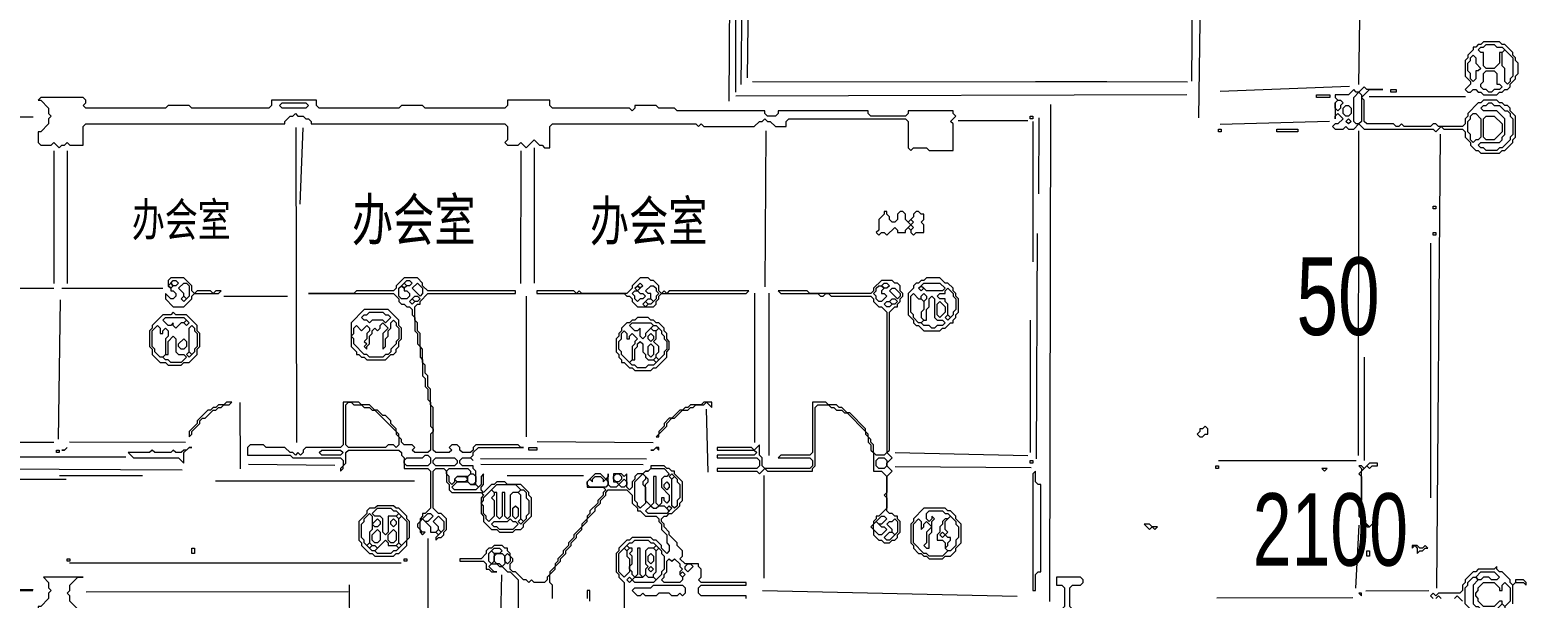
# Model space of a CAD drawing. Extents: x 10 to 1971, y 10 to 1392.
# Drawn here: x 1107 to 1671, y 840 to 1054 of the extents above; entities that cross this region are included whole.
import ezdxf

# ---------------------------------------------------------------- set-up
doc = ezdxf.new("R2010")
doc.units = 0
for name, color, linetype, lineweight in [('OCR_TEXT', 6, 'Continuous', 0), ('TRACE_CURVE', 6, 'Continuous', 0), ('TRACE_STRAIGHT', 5, 'Continuous', 0), ('TRACE_TEXT_SYMBOL', 6, 'Continuous', 0)]:
    doc.layers.add(name, color=color, linetype=linetype, lineweight=lineweight)
doc.styles.add('wqy-unicode', font='wqy-unicode.lff')

msp = doc.modelspace()

# ---------------------------------------------------------------- linework, layer by layer
at = {"layer": 'TRACE_CURVE', "color": 6}
for points in [[(1248, 961), (1245, 958), (1245, 957), (1244, 956), (1230, 956), (1229, 955), (1212, 955), (1244, 955), (1246, 953), (1246, 952), (1247, 951), (1248, 951), (1249, 950), (1250, 950), (1251, 949), (1251, 947), (1252, 946), (1252, 941), (1253, 940), (1253, 936), (1254, 935), (1254, 931), (1255, 930), (1255, 924), (1256, 923), (1256, 920), (1257, 919), (1257, 915), (1258, 914), (1258, 905), (1259, 904), (1259, 903), (1258, 902), (1258, 896), (1257, 895), (1252, 895), (1251, 896), (1252, 897), (1251, 898), (1248, 898), (1247, 899), (1247, 900), (1246, 901), (1246, 902), (1245, 903), (1245, 904), (1243, 906), (1243, 907), (1241, 909), (1240, 909), (1238, 911), (1237, 911), (1235, 913), (1232, 913), (1231, 914), (1225, 914), (1225, 898), (1224, 897), (1211, 897), (1210, 896), (1210, 895), (1209, 894), (1208, 895), (1207, 894)], [(1266, 896), (1265, 895), (1260, 895), (1259, 896), (1259, 912), (1258, 913), (1258, 919), (1257, 920), (1257, 924), (1256, 925), (1256, 928), (1255, 929), (1255, 934), (1254, 935), (1254, 940), (1253, 941), (1253, 944), (1252, 945), (1252, 950), (1253, 951), (1254, 951), (1254, 952), (1257, 955), (1290, 955), (1290, 956), (1257, 956), (1255, 958), (1255, 959), (1253, 961), (1248, 961)], [(1428, 960), (1425, 957), (1425, 956), (1424, 955), (1401, 955), (1400, 956), (1389, 956), (1390, 955), (1404, 955), (1405, 954), (1406, 954), (1407, 955), (1408, 955), (1409, 954), (1424, 954), (1425, 953), (1425, 952), (1427, 950), (1428, 950), (1430, 948), (1430, 895), (1429, 894), (1426, 894), (1425, 895), (1425, 898), (1424, 899), (1424, 900), (1423, 901), (1423, 902), (1422, 903), (1422, 904), (1416, 910), (1415, 910), (1413, 912), (1412, 912), (1411, 913), (1408, 913), (1407, 914), (1402, 914), (1402, 895), (1401, 894), (1390, 894), (1389, 893), (1401, 893), (1402, 892), (1402, 890), (1401, 889), (1384, 889), (1383, 890), (1383, 893), (1382, 894), (1382, 898), (1380, 896), (1379, 897), (1366, 897), (1366, 896), (1380, 896), (1381, 895), (1380, 894), (1366, 894), (1366, 893), (1381, 893), (1382, 892), (1382, 890)], [(1430, 895), (1431, 896), (1431, 948), (1433, 950), (1434, 950), (1434, 951), (1435, 952), (1435, 953), (1436, 954), (1436, 955), (1435, 956), (1435, 958), (1434, 959), (1433, 959), (1432, 960), (1428, 960)], [(1382, 890), (1381, 889), (1366, 889), (1366, 888), (1381, 888), (1382, 887), (1384, 889), (1385, 888), (1402, 888), (1402, 889), (1403, 890), (1403, 912), (1404, 913), (1408, 913), (1409, 912), (1410, 912), (1411, 911), (1413, 911), (1414, 910), (1415, 910), (1422, 903), (1422, 902), (1423, 901), (1423, 899), (1424, 898), (1424, 896), (1425, 895), (1425, 888), (1428, 888), (1430, 886), (1430, 880), (1429, 879), (1430, 878), (1430, 874), (1427, 871), (1426, 871), (1426, 870), (1425, 869), (1425, 868), (1424, 867), (1425, 866), (1425, 864), (1427, 862), (1428, 862), (1429, 861), (1431, 861), (1432, 862), (1433, 862), (1434, 863), (1434, 864), (1435, 865), (1435, 869), (1434, 870), (1434, 871), (1433, 871), (1432, 872), (1431, 872), (1430, 873), (1430, 886), (1432, 888), (1430, 890), (1430, 891), (1432, 893), (1430, 895)], [(1207, 894), (1206, 895), (1205, 895), (1203, 897), (1196, 897), (1195, 898), (1190, 898), (1189, 897), (1189, 894), (1205, 894), (1206, 893), (1224, 893), (1225, 892), (1225, 890), (1224, 889), (1224, 888), (1225, 889), (1225, 890), (1226, 891), (1226, 895), (1227, 896), (1246, 896), (1247, 895), (1247, 894), (1248, 893), (1248, 889), (1257, 889), (1258, 888), (1258, 874), (1256, 872), (1255, 872), (1255, 871), (1254, 870), (1254, 869), (1253, 868), (1253, 867), (1254, 866), (1254, 865), (1255, 864), (1256, 865), (1255, 865), (1254, 866), (1254, 869), (1255, 870), (1258, 867), (1258, 865), (1260, 865), (1261, 864), (1260, 863), (1260, 862), (1261, 863), (1262, 863), (1263, 864), (1263, 865), (1264, 866), (1264, 870), (1262, 872), (1261, 872), (1259, 874), (1259, 888), (1260, 889), (1263, 889), (1264, 888), (1264, 884)], [(1264, 884), (1265, 883), (1265, 881), (1266, 880), (1277, 880), (1278, 879), (1277, 878), (1277, 872), (1278, 871), (1278, 869), (1281, 866), (1283, 866), (1284, 865), (1289, 865), (1290, 866), (1292, 866), (1293, 867), (1293, 868), (1296, 871), (1296, 878), (1295, 879), (1295, 880), (1292, 883), (1287, 883), (1286, 884), (1283, 884), (1282, 883), (1281, 883), (1278, 880), (1277, 881), (1277, 882), (1278, 883), (1278, 887), (1277, 886), (1277, 883), (1276, 882), (1275, 883), (1275, 888), (1274, 889), (1274, 890), (1270, 890), (1269, 891), (1269, 892), (1270, 893), (1273, 893), (1274, 892), (1273, 893), (1274, 894), (1274, 895), (1276, 897), (1293, 897), (1292, 897), (1291, 898), (1275, 898), (1274, 897), (1274, 896), (1273, 895), (1270, 895), (1269, 896), (1269, 897), (1268, 898), (1266, 898), (1265, 897), (1266, 896)], [(1341, 890), (1341, 889), (1340, 888), (1339, 888), (1338, 887), (1336, 887), (1335, 886), (1335, 885), (1334, 884), (1334, 882), (1333, 881), (1332, 882), (1332, 887), (1331, 886), (1330, 887), (1327, 887), (1327, 884), (1328, 884), (1329, 883), (1328, 882), (1326, 882), (1325, 883), (1325, 887), (1325, 886), (1324, 885), (1322, 887), (1320, 887), (1317, 884), (1317, 882), (1323, 882), (1324, 881), (1323, 880), (1323, 879), (1321, 877), (1321, 876), (1318, 873), (1318, 872), (1317, 871), (1317, 870), (1315, 868), (1315, 867), (1312, 864), (1312, 863), (1310, 861), (1310, 860), (1308, 858), (1308, 857), (1306, 855), (1306, 854), (1305, 853), (1305, 852), (1303, 850), (1303, 849), (1302, 848), (1302, 847), (1301, 846), (1297, 846), (1296, 847), (1295, 846), (1294, 847), (1293, 847), (1290, 850), (1289, 850), (1288, 851)], [(1377, 840), (1377, 841), (1360, 841), (1359, 842), (1359, 844), (1360, 845), (1377, 845), (1377, 846), (1360, 846), (1359, 847), (1360, 848), (1360, 851), (1359, 852), (1359, 853), (1354, 853), (1352, 855), (1353, 856), (1353, 858), (1351, 860), (1351, 861), (1348, 864), (1348, 865), (1346, 867), (1346, 868), (1345, 869), (1345, 870), (1346, 871), (1347, 871), (1348, 872), (1349, 872), (1352, 875), (1352, 876), (1353, 877), (1353, 884), (1350, 887), (1350, 888), (1349, 888), (1348, 889), (1347, 889), (1346, 890), (1341, 890)], [(1305, 852), (1307, 854), (1307, 855), (1309, 857), (1309, 858), (1311, 860), (1311, 861), (1313, 863), (1313, 864), (1315, 866), (1315, 867), (1317, 869), (1317, 870), (1320, 873), (1320, 874), (1322, 876), (1322, 877), (1324, 879), (1324, 880)], [(1324, 880), (1325, 881), (1332, 881), (1334, 879), (1334, 876), (1336, 874), (1336, 873), (1337, 873), (1339, 871), (1343, 871), (1344, 870), (1344, 869), (1345, 868), (1345, 866), (1347, 864), (1347, 861), (1348, 860), (1348, 858), (1347, 857), (1345, 859), (1345, 860), (1343, 862), (1342, 862), (1341, 863), (1334, 863), (1333, 862), (1332, 862), (1329, 859), (1329, 858), (1328, 857), (1328, 850), (1329, 849), (1329, 848), (1331, 846), (1331, 836)], [(1288, 851), (1288, 853), (1289, 854), (1289, 855), (1288, 856), (1288, 857), (1287, 858), (1287, 859), (1286, 859), (1285, 860), (1282, 860), (1281, 859), (1280, 859), (1279, 858), (1279, 857), (1277, 855), (1269, 855), (1269, 854), (1278, 854), (1279, 853), (1279, 851), (1280, 851), (1281, 850), (1283, 850), (1282, 850), (1280, 852), (1281, 853), (1283, 853), (1284, 852), (1285, 852), (1287, 850), (1288, 850), (1291, 847), (1291, 808)], [(1304, 840), (1304, 845), (1303, 846), (1303, 849), (1305, 851), (1305, 852)], [(1318, 839), (1318, 843), (1317, 843), (1317, 840)]]:
    msp.add_lwpolyline(points, dxfattribs=at)
for points in [[(1247, 958), (1248, 959), (1249, 958), (1248, 957)], [(1248, 959), (1249, 960), (1250, 960), (1251, 959), (1250, 958), (1249, 958)], [(1253, 959), (1255, 957), (1255, 955), (1254, 954), (1251, 957)], [(1428, 958), (1429, 959), (1430, 959), (1431, 958), (1430, 957), (1429, 957)], [(1246, 957), (1247, 958), (1248, 957), (1248, 956), (1249, 956), (1250, 955), (1250, 954), (1249, 953), (1247, 953), (1246, 954)], [(1251, 953), (1252, 954), (1253, 954), (1254, 953), (1253, 952), (1252, 952)], [(1426, 957), (1427, 958), (1428, 958), (1429, 957), (1428, 956), (1428, 955), (1429, 955), (1430, 954), (1428, 952), (1427, 952), (1426, 953), (1426, 954), (1425, 955), (1426, 956)], [(1431, 956), (1432, 957), (1433, 957), (1435, 955), (1435, 954), (1434, 953)], [(1250, 952), (1251, 953), (1252, 952), (1251, 951)], [(1429, 951), (1430, 952), (1431, 952), (1432, 951), (1431, 950), (1430, 950)], [(1431, 952), (1432, 953), (1433, 953), (1434, 952), (1433, 951), (1432, 951)], [(1226, 913), (1227, 914), (1228, 914), (1229, 913), (1232, 913), (1233, 912), (1235, 912), (1236, 911), (1237, 911), (1245, 903), (1245, 902), (1246, 901), (1246, 898), (1245, 897), (1244, 898), (1242, 898), (1241, 897), (1227, 897), (1226, 898)], [(1216, 895), (1217, 896), (1224, 896), (1225, 895), (1224, 894), (1217, 894)], [(1255, 893), (1256, 894), (1257, 894), (1258, 893), (1258, 891), (1257, 890), (1249, 890), (1248, 891), (1248, 892), (1249, 893)], [(1259, 892), (1260, 893), (1267, 893), (1268, 892), (1268, 891), (1267, 890), (1260, 890), (1259, 891)], [(1426, 892), (1427, 893), (1429, 893), (1430, 892), (1430, 890), (1429, 889), (1427, 889), (1426, 890)], [(1264, 888), (1265, 889), (1272, 889), (1273, 888), (1273, 887), (1272, 886), (1268, 886), (1267, 885), (1267, 884), (1266, 883), (1265, 884), (1265, 886), (1264, 887)], [(1267, 885), (1268, 886), (1271, 886), (1272, 885), (1271, 884), (1268, 884)], [(1272, 886), (1273, 887), (1274, 887), (1275, 886), (1275, 884), (1274, 883), (1273, 883), (1272, 884)], [(1319, 885), (1320, 886), (1322, 886), (1323, 885), (1323, 884), (1324, 885), (1325, 884), (1325, 883), (1324, 882), (1318, 882), (1317, 883), (1317, 884), (1318, 885), (1319, 884)], [(1327, 886), (1328, 887), (1329, 887), (1330, 886), (1330, 885), (1329, 884), (1328, 884), (1327, 885)], [(1338, 887), (1339, 886), (1339, 885), (1338, 884), (1338, 883), (1339, 882), (1339, 876), (1337, 874), (1336, 875), (1336, 876), (1335, 877), (1335, 884)], [(1340, 888), (1341, 889), (1346, 889), (1348, 887), (1347, 886), (1346, 886), (1345, 885), (1345, 882), (1348, 879), (1348, 877), (1347, 876), (1346, 877), (1346, 878), (1345, 878), (1345, 876), (1344, 875), (1343, 876), (1343, 886), (1342, 886), (1342, 876), (1341, 875), (1339, 877), (1339, 883), (1340, 884), (1340, 885), (1338, 887), (1339, 888)], [(1348, 886), (1349, 887), (1350, 886), (1349, 885)], [(1349, 885), (1350, 886), (1351, 885), (1351, 884), (1352, 883), (1352, 878), (1351, 877), (1351, 875), (1350, 874), (1349, 875)], [(1268, 884), (1272, 884), (1273, 883), (1275, 883), (1276, 882), (1275, 881), (1267, 881), (1266, 882)], [(1281, 881), (1282, 880), (1282, 879), (1281, 878), (1282, 877), (1282, 871), (1280, 869), (1279, 870), (1279, 871), (1278, 872), (1278, 875), (1277, 876), (1278, 877), (1278, 878)], [(1283, 883), (1290, 883), (1292, 881), (1291, 880), (1289, 880), (1288, 879), (1288, 871), (1287, 870), (1286, 871), (1286, 880), (1285, 880), (1285, 871), (1284, 870), (1283, 871), (1283, 880), (1282, 880), (1281, 881)], [(1291, 880), (1292, 881), (1293, 881), (1294, 880), (1294, 878), (1295, 877), (1295, 872), (1294, 871), (1294, 870), (1293, 869), (1292, 870), (1292, 879)], [(1331, 885), (1332, 884), (1332, 883), (1331, 882), (1330, 882), (1329, 883)], [(1346, 883), (1347, 884), (1348, 883), (1348, 882), (1347, 881), (1346, 882)], [(1289, 874), (1290, 875), (1291, 874), (1291, 871), (1290, 870), (1289, 871)], [(1341, 875), (1342, 874), (1343, 874), (1344, 875), (1346, 875), (1348, 873), (1347, 872), (1340, 872), (1339, 873)], [(1347, 874), (1348, 875), (1349, 874), (1348, 873)], [(1257, 872), (1258, 872), (1259, 871), (1257, 869), (1256, 869), (1255, 870)], [(1261, 871), (1263, 869), (1263, 866), (1262, 865), (1261, 866), (1261, 867), (1259, 869)], [(1287, 869), (1288, 870), (1289, 869), (1290, 869), (1291, 868), (1289, 866), (1284, 866), (1283, 867), (1282, 867), (1281, 868), (1282, 869)], [(1291, 869), (1292, 870), (1293, 869), (1292, 868)], [(1425, 868), (1426, 869), (1428, 867), (1429, 867), (1430, 866), (1428, 864), (1427, 864), (1425, 866)], [(1428, 871), (1429, 871), (1430, 870), (1428, 868), (1427, 868), (1426, 869)], [(1432, 869), (1433, 870), (1434, 869), (1434, 865), (1433, 864), (1432, 865), (1432, 866), (1430, 868), (1431, 869)], [(1260, 865), (1261, 866), (1262, 865), (1261, 864)], [(1431, 865), (1432, 865), (1433, 864), (1431, 862), (1430, 862), (1429, 863)], [(1280, 857), (1281, 858), (1282, 857), (1282, 854), (1281, 853), (1280, 854)], [(1281, 858), (1282, 859), (1284, 859), (1285, 858), (1284, 857), (1282, 857)], [(1331, 859), (1332, 858), (1332, 856), (1333, 855), (1333, 850), (1331, 848), (1329, 850), (1329, 857)], [(1331, 859), (1332, 860), (1333, 859), (1332, 858)], [(1334, 861), (1335, 862), (1340, 862), (1341, 861), (1342, 861), (1343, 860), (1342, 859), (1340, 859), (1339, 858), (1339, 853), (1340, 852), (1339, 851), (1339, 849), (1338, 848), (1337, 849), (1337, 859), (1336, 859), (1336, 849), (1335, 848), (1334, 849), (1334, 850), (1333, 851), (1333, 852), (1334, 853), (1334, 856), (1333, 857), (1334, 858), (1334, 859), (1333, 859), (1332, 860), (1333, 861)], [(1342, 859), (1343, 860), (1344, 859), (1343, 858)], [(1343, 858), (1344, 859), (1345, 858), (1345, 857), (1346, 856), (1346, 851), (1345, 850), (1345, 849), (1343, 847), (1342, 848), (1342, 849), (1343, 850)], [(1282, 856), (1283, 857), (1285, 857), (1286, 856), (1286, 853), (1285, 852), (1284, 853), (1283, 853), (1282, 854)], [(1286, 856), (1287, 857), (1288, 856), (1288, 854), (1287, 853), (1286, 854)], [(1340, 856), (1341, 857), (1342, 856), (1342, 854), (1341, 853), (1340, 854)], [(1340, 851), (1341, 852), (1342, 851), (1341, 850)], [(1347, 854), (1348, 855), (1349, 854), (1350, 855), (1352, 853), (1352, 852), (1353, 851), (1352, 850), (1352, 849), (1353, 848), (1353, 847), (1352, 846), (1346, 846), (1345, 847), (1346, 848), (1346, 849), (1347, 850)], [(1354, 852), (1355, 853), (1356, 853), (1357, 852), (1355, 850), (1354, 851)], [(1332, 847), (1333, 848), (1334, 847), (1333, 846)], [(1338, 848), (1339, 849), (1340, 848), (1342, 848), (1343, 847), (1342, 846), (1335, 846), (1334, 847), (1335, 848)], [(1352, 849), (1353, 850), (1354, 849), (1353, 848)], [(1341, 844), (1342, 845), (1353, 845), (1354, 844), (1354, 842), (1353, 841), (1352, 842), (1351, 841), (1349, 841), (1348, 842), (1344, 842), (1343, 841), (1339, 841), (1338, 842), (1337, 841), (1336, 841), (1334, 843), (1335, 844)]]:
    msp.add_lwpolyline(points, close=True, dxfattribs=at)
at = {"layer": 'TRACE_STRAIGHT', "color": 5}
for p, q in [((1608, 1033.88), (1609.43, 1152.88)), ((1370.57, 1027.62), (1371.27, 1118.88)), ((1377.5, 1036.37), (1378.41, 1117.62)), ((1545.05, 1035.13), (1545.54, 1102.63)), ((1547.66, 1021.38), (1548.85, 1105.13)), ((1375.07, 1033.87), (1375.56, 1073.88)), ((1373, 1061), (1373, 1031)), ((1379.37, 1034.99), (1543.38, 1034.9)), ((1486, 1035), (1513, 1035)), ((1555.63, 1031.34), (1604.45, 1033.32)), ((1373.13, 1029.57), (1543.12, 1030.17)), ((1611.87, 1029.43), (1648.13, 1029.33)), ((1029.38, 1021.74), (1108.13, 1021.7)), ((1487.32, 992.62), (1487.42, 1021.38)), ((1491.43, 838.88), (1491.86, 1026.38)), ((1207.25, 1017.63), (1207.44, 898.88)), ((1208.84, 988.8), (1209.89, 1017.61)), ((1384.13, 957.6), (1384.5, 1016.37)), ((1456.87, 1020.32), (1483.13, 1020.27)), ((1485, 1020), (1485, 967)), ((1555.62, 1018.91), (1596.88, 1020.05)), ((1607.8, 893.87), (1607.95, 1016.38)), ((1297, 1010), (1297, 959)), ((1637.38, 843.87), (1638.79, 1015.12)), ((1116.11, 958.88), (1116.11, 1008.88)), ((1120.95, 1008.88), (1120.98, 958.87)), ((1292.06, 958.87), (1292.08, 1008.88)), ((1486.39, 892.63), (1486.85, 977.63)), ((1635, 974), (1635, 878)), ((1081, 957), (1116, 957)), ((1119, 957), (1157, 957)), ((1180, 954), (1204, 954)), ((1294, 954), (1294, 901)), ((1380.2, 898.88), (1380.28, 955.13)), ((1385.6, 893.88), (1385.62, 955.12)), ((1117.77, 900.15), (1118.5, 952.67)), ((1484, 945), (1484, 895)), ((1610, 931), (1610, 892)), ((1186.1, 913.88), (1186.19, 888.88)), ((1361.88, 911.38), (1362.54, 887.64)), ((1072, 899), (1116, 899)), ((1121.88, 899.06), (1165.63, 899)), ((1298.13, 899.16), (1341.88, 898.81)), ((1074.37, 893.46), (1143.13, 893.43)), ((1276.87, 892.81), (1339.38, 892.68)), ((1433.12, 895.11), (1483.13, 893.91)), ((1555, 892), (1607, 892)), ((1073.13, 888.98), (1164.38, 888.55)), ((1118.12, 886.38), (1149.38, 886.38)), ((1189.38, 890.71), (1221.88, 890.26)), ((1276.88, 890.6), (1338.13, 890.52)), ((1286.88, 886.32), (1315.62, 886.4)), ((1383.59, 886.38), (1383.59, 847.62)), ((1433.12, 889.82), (1484.38, 889.4)), ((1040.62, 885.04), (1120.62, 885.06)), ((1176.88, 884.34), (1251.88, 884.33)), ((1606.8, 843.88), (1608.06, 867.69)), ((1256.99, 812.62), (1257.1, 862.63)), ((1121.87, 853.37), (1246.88, 853.45)), ((1284.08, 812.63), (1284.82, 848.87)), ((873.13, 844.39), (1108.14, 843.42)), ((940, 843), (1108, 843)), ((1128.13, 842.49), (1226.88, 842.66)), ((1227.33, 845.13), (1227.76, 652.62)), ((1383.08, 843.03), (1479.1, 840.89)), ((1610.62, 842.93), (1634.38, 842.94)), ((1554.37, 840.25), (1605.63, 840.32))]:
    msp.add_line(p, q, dxfattribs=at)
at = {"layer": 'TRACE_TEXT_SYMBOL', "color": 6}
for points in [[(1655, 1050), (1654, 1049), (1653, 1049), (1652, 1048), (1651, 1048), (1651, 1047), (1649, 1045), (1649, 1044), (1648, 1043), (1648, 1037), (1650, 1035), (1650, 1034), (1648, 1032), (1649, 1031), (1650, 1031), (1651, 1032), (1652, 1032), (1653, 1031), (1654, 1031), (1655, 1030), (1660, 1030), (1661, 1031), (1662, 1031), (1663, 1032), (1664, 1032), (1665, 1033), (1665, 1034), (1667, 1036), (1667, 1037), (1668, 1038), (1668, 1042), (1667, 1043), (1667, 1044), (1666, 1045), (1666, 1046), (1663, 1049), (1662, 1049), (1661, 1050)], [(1650, 1044), (1651, 1045), (1652, 1044), (1652, 1042), (1654, 1040), (1653, 1039), (1652, 1039), (1652, 1036), (1651, 1035), (1650, 1036), (1650, 1038), (1649, 1039), (1649, 1042), (1650, 1043)], [(1655, 1048), (1656, 1049), (1659, 1049), (1660, 1048), (1662, 1048), (1663, 1047), (1662, 1046), (1661, 1046), (1661, 1042), (1659, 1040), (1656, 1040), (1655, 1041), (1655, 1046), (1654, 1046), (1653, 1047), (1654, 1048)], [(1662, 1046), (1663, 1047), (1666, 1044), (1666, 1037), (1665, 1036), (1665, 1035), (1664, 1034), (1663, 1035), (1663, 1040), (1662, 1041)], [(1655, 1038), (1656, 1039), (1659, 1039), (1660, 1038), (1660, 1034), (1661, 1034), (1662, 1033), (1661, 1032), (1659, 1032), (1658, 1031), (1657, 1031), (1656, 1032), (1655, 1032), (1654, 1033), (1654, 1034), (1655, 1035)], [(1201, 1026), (1202, 1027), (1211, 1027), (1212, 1026), (1211, 1025), (1202, 1025)], [(1592, 1030), (1597, 1030), (1597, 1029), (1592, 1029)], [(1599, 1027), (1600, 1028), (1601, 1028), (1602, 1027), (1601, 1026), (1601, 1025), (1600, 1024), (1599, 1025)], [(1608, 1031), (1609, 1030), (1609, 1020), (1608, 1019), (1607, 1019), (1606, 1020), (1606, 1029)], [(1620, 1032), (1622, 1032), (1622, 1031), (1620, 1031)], [(1656, 1026), (1657, 1027), (1658, 1027), (1659, 1026), (1661, 1026), (1663, 1024), (1664, 1024), (1665, 1023), (1665, 1022), (1666, 1021), (1666, 1015), (1665, 1014), (1665, 1013), (1662, 1010), (1661, 1010), (1660, 1009), (1656, 1009), (1655, 1010), (1654, 1010), (1653, 1011), (1654, 1012), (1661, 1012), (1662, 1013), (1662, 1014), (1663, 1015), (1663, 1021), (1660, 1024), (1655, 1024), (1654, 1025), (1655, 1026)], [(1484, 1022), (1485, 1022), (1485, 1021), (1484, 1021)], [(1602, 1025), (1603, 1026), (1604, 1026), (1605, 1025), (1605, 1023), (1604, 1022), (1603, 1022), (1602, 1023)], [(1603, 1020), (1604, 1021), (1605, 1020), (1604, 1019)], [(1650, 1022), (1651, 1023), (1652, 1023), (1654, 1021), (1654, 1014), (1653, 1013), (1652, 1013), (1651, 1012), (1650, 1013), (1650, 1015), (1649, 1016), (1649, 1020), (1650, 1021)], [(1655, 1021), (1656, 1022), (1659, 1022), (1662, 1019), (1662, 1016), (1659, 1013), (1656, 1013), (1655, 1014)], [(1555, 1017), (1556, 1017), (1556, 1016), (1555, 1016)], [(1577, 1017), (1585, 1017), (1585, 1016), (1577, 1016)], [(1636, 988), (1637, 988), (1637, 987), (1636, 987)], [(1429, 986), (1429, 985), (1427, 983), (1427, 979), (1426, 978), (1427, 977), (1428, 978), (1429, 978), (1430, 977), (1433, 980), (1434, 979), (1434, 978), (1437, 978), (1437, 979), (1438, 980), (1439, 979), (1439, 978), (1440, 977), (1441, 978), (1444, 978), (1444, 981), (1443, 982), (1444, 983), (1444, 985), (1443, 985), (1442, 986), (1441, 986), (1440, 985), (1440, 984), (1438, 982), (1437, 983), (1437, 985), (1436, 986), (1435, 986), (1434, 985), (1434, 983), (1433, 982), (1432, 982), (1431, 983), (1431, 984), (1430, 985), (1430, 986)], [(1438, 982), (1439, 983), (1440, 982), (1439, 981)], [(1438, 980), (1439, 981), (1440, 980), (1439, 979)], [(1636, 978), (1637, 978), (1637, 977), (1636, 977)], [(1160, 961), (1159, 960), (1159, 958), (1160, 957), (1160, 956), (1161, 956), (1162, 955), (1162, 954), (1161, 953), (1160, 953), (1158, 955), (1158, 953), (1161, 950), (1165, 950), (1168, 953), (1168, 954), (1169, 955), (1178, 955), (1179, 956), (1177, 956), (1176, 955), (1175, 956), (1170, 956), (1169, 955), (1168, 956), (1168, 958), (1165, 961)], [(1159, 958), (1160, 959), (1161, 958), (1160, 957)], [(1160, 959), (1161, 960), (1162, 960), (1163, 959), (1162, 958), (1161, 958)], [(1165, 959), (1166, 959), (1167, 958), (1167, 954), (1166, 953), (1165, 954), (1165, 955), (1163, 957)], [(1337, 961), (1334, 958), (1334, 957), (1332, 955), (1315, 955), (1314, 956), (1313, 955), (1312, 956), (1298, 956), (1298, 955), (1331, 955), (1332, 954), (1333, 954), (1334, 953), (1334, 952), (1336, 950), (1342, 950), (1343, 951), (1343, 952), (1344, 953), (1344, 954), (1345, 955), (1377, 955), (1378, 956), (1348, 956), (1347, 955), (1346, 956), (1345, 955), (1344, 956), (1344, 958), (1342, 960), (1341, 960), (1340, 961)], [(1336, 958), (1337, 959), (1338, 958), (1337, 957)], [(1445, 961), (1444, 960), (1443, 960), (1442, 959), (1441, 959), (1440, 958), (1440, 957), (1438, 955), (1438, 947), (1440, 945), (1440, 944), (1441, 943), (1442, 943), (1444, 941), (1450, 941), (1451, 942), (1452, 942), (1454, 944), (1455, 944), (1455, 945), (1456, 946), (1456, 947), (1457, 948), (1457, 953), (1456, 954), (1456, 955), (1455, 956), (1455, 957), (1453, 959), (1452, 959), (1450, 961)], [(1443, 958), (1444, 959), (1450, 959), (1452, 957), (1451, 956), (1445, 956)], [(1164, 953), (1165, 954), (1166, 953), (1165, 952)], [(1334, 955), (1335, 956), (1336, 956), (1337, 955), (1338, 955), (1339, 954), (1338, 953), (1337, 953), (1336, 952), (1335, 953), (1335, 954)], [(1335, 957), (1336, 958), (1337, 957), (1336, 956)], [(1341, 958), (1342, 958), (1343, 957), (1343, 956), (1344, 955), (1343, 954), (1343, 953), (1342, 952), (1341, 953), (1341, 955), (1340, 955), (1339, 956)], [(1439, 954), (1440, 955), (1442, 953), (1443, 953), (1444, 952), (1444, 949), (1443, 948), (1443, 946), (1444, 945), (1443, 944), (1442, 944), (1440, 946), (1440, 947), (1439, 948)], [(1442, 957), (1443, 958), (1444, 957), (1443, 956)], [(1443, 954), (1444, 955), (1445, 954), (1445, 953), (1444, 952), (1443, 953)], [(1446, 953), (1447, 954), (1448, 953), (1448, 946), (1449, 945), (1451, 945), (1452, 944), (1451, 943), (1449, 943), (1448, 942), (1447, 942), (1446, 943), (1444, 943), (1443, 944), (1444, 945), (1445, 945), (1445, 949), (1446, 950)], [(1452, 956), (1453, 957), (1455, 955), (1455, 954), (1456, 953), (1456, 949), (1455, 948), (1455, 947), (1454, 946), (1453, 947), (1453, 951), (1452, 952), (1452, 953), (1450, 953), (1449, 954), (1450, 955), (1452, 955)], [(1161, 948), (1160, 947), (1157, 947), (1153, 943), (1153, 942), (1152, 941), (1152, 935), (1153, 934), (1153, 932), (1156, 929), (1158, 929), (1159, 928), (1164, 928), (1165, 929), (1167, 929), (1170, 932), (1170, 934), (1171, 935), (1171, 940), (1170, 941), (1170, 943), (1166, 947), (1162, 947)], [(1233, 949), (1228, 944), (1228, 935), (1230, 933), (1230, 932), (1231, 932), (1232, 931), (1233, 931), (1234, 930), (1241, 930), (1243, 932), (1244, 932), (1245, 933), (1245, 934), (1246, 935), (1246, 937), (1247, 938), (1247, 942), (1246, 943), (1246, 945), (1242, 949)], [(1234, 947), (1235, 948), (1240, 948), (1241, 947), (1242, 947), (1243, 946), (1241, 944), (1240, 945), (1236, 945), (1235, 944), (1234, 945), (1233, 945), (1232, 946), (1233, 947)], [(1338, 951), (1339, 952), (1340, 951), (1339, 950)], [(1339, 952), (1340, 953), (1341, 953), (1342, 952), (1341, 951), (1340, 951)], [(1449, 951), (1450, 952), (1452, 950), (1452, 948), (1450, 946), (1449, 947)], [(1155, 943), (1156, 942), (1156, 940), (1157, 940), (1157, 941), (1158, 942), (1159, 941), (1159, 939), (1158, 938), (1158, 932), (1157, 931), (1156, 931), (1154, 933), (1154, 934), (1153, 935), (1153, 941)], [(1157, 945), (1158, 946), (1165, 946), (1166, 945), (1165, 944), (1164, 944), (1162, 942), (1161, 943), (1161, 944), (1160, 943), (1159, 943)], [(1165, 944), (1166, 945), (1167, 944), (1166, 943)], [(1167, 942), (1168, 943), (1169, 942), (1169, 941), (1170, 940), (1170, 935), (1169, 934), (1169, 933), (1168, 932), (1167, 933)], [(1243, 944), (1244, 945), (1245, 944), (1245, 943), (1246, 942), (1246, 938), (1245, 937), (1245, 936), (1243, 934), (1243, 933), (1242, 932), (1241, 932), (1240, 931), (1235, 931), (1234, 932), (1233, 932), (1229, 936), (1229, 938), (1228, 939), (1229, 940), (1229, 942), (1230, 943), (1232, 941), (1234, 943), (1235, 942), (1235, 941), (1234, 940), (1234, 938), (1233, 937), (1234, 936), (1233, 935), (1234, 934), (1234, 935), (1235, 936), (1235, 939), (1236, 940), (1236, 941), (1237, 942), (1238, 941), (1239, 942), (1239, 943), (1240, 944), (1242, 942), (1240, 940), (1240, 934), (1241, 935), (1241, 938), (1242, 939), (1242, 941), (1243, 942)], [(1336, 946), (1335, 945), (1334, 945), (1333, 944), (1332, 944), (1330, 942), (1330, 941), (1329, 940), (1329, 939), (1328, 938), (1328, 933), (1329, 932), (1329, 931), (1330, 930), (1330, 929), (1331, 929), (1333, 927), (1334, 927), (1335, 926), (1341, 926), (1342, 927), (1343, 927), (1347, 931), (1347, 933), (1348, 934), (1348, 937), (1347, 938), (1347, 940), (1346, 941), (1346, 942), (1344, 944), (1343, 944), (1342, 945), (1341, 945), (1340, 946)], [(1333, 943), (1334, 944), (1341, 944), (1342, 943), (1339, 940), (1339, 939), (1338, 938), (1337, 939), (1337, 942), (1336, 941), (1335, 941)], [(1341, 942), (1342, 943), (1343, 943), (1344, 942), (1343, 941), (1342, 941)], [(1343, 941), (1344, 942), (1345, 941), (1345, 940), (1346, 939), (1346, 938), (1347, 937), (1347, 934), (1346, 933), (1346, 932), (1344, 930), (1343, 931), (1343, 932), (1344, 933), (1344, 935), (1342, 937), (1343, 938)], [(1452, 946), (1453, 947), (1454, 946), (1453, 945)], [(1161, 939), (1162, 938), (1162, 933), (1163, 932), (1165, 932), (1166, 931), (1164, 929), (1160, 929), (1159, 930), (1158, 930), (1157, 931), (1158, 932), (1159, 932), (1159, 937)], [(1165, 938), (1166, 937), (1166, 935), (1165, 934), (1164, 934), (1163, 935), (1163, 936)], [(1330, 940), (1331, 941), (1332, 940), (1332, 938), (1333, 938), (1333, 939), (1334, 940), (1336, 938), (1335, 937), (1335, 936), (1334, 935), (1334, 930), (1333, 929), (1330, 932), (1330, 933), (1329, 934), (1329, 937), (1330, 938)], [(1336, 936), (1337, 937), (1338, 936), (1338, 933), (1339, 932), (1339, 931), (1340, 930), (1342, 930), (1343, 929), (1342, 928), (1340, 928), (1339, 927), (1336, 927), (1335, 928), (1334, 928), (1333, 929), (1334, 930), (1335, 930), (1335, 934), (1336, 935)], [(1340, 939), (1341, 940), (1342, 939), (1342, 938), (1341, 937), (1340, 938)], [(1166, 932), (1167, 933), (1168, 932), (1167, 931)], [(1340, 935), (1341, 936), (1342, 935), (1342, 932), (1341, 931), (1340, 932)], [(1342, 930), (1343, 931), (1344, 930), (1343, 929)], [(1181, 914), (1180, 913), (1178, 913), (1177, 912), (1176, 912), (1175, 911), (1174, 911), (1170, 907), (1170, 906), (1167, 903), (1167, 901), (1168, 902), (1168, 903), (1171, 906), (1171, 907), (1172, 908), (1173, 908), (1176, 911), (1177, 911), (1178, 912), (1179, 912), (1180, 913), (1182, 913), (1183, 914)], [(1361, 914), (1360, 913), (1356, 913), (1355, 912), (1354, 912), (1353, 911), (1352, 911), (1349, 908), (1348, 908), (1346, 906), (1346, 905), (1344, 903), (1344, 902), (1343, 901), (1344, 901), (1344, 902), (1347, 905), (1347, 906), (1349, 908), (1350, 908), (1353, 911), (1355, 911), (1356, 912), (1357, 912), (1358, 913), (1361, 913), (1362, 914), (1364, 912), (1364, 914)], [(1550, 905), (1549, 904), (1548, 904), (1548, 903), (1547, 902), (1548, 901), (1549, 901), (1550, 902), (1551, 902), (1551, 904)], [(1121, 897), (1120, 896), (1119, 896), (1120, 896)], [(1167, 897), (1166, 896), (1165, 896), (1164, 895), (1162, 895), (1161, 896), (1160, 895), (1154, 895), (1153, 896), (1152, 895), (1144, 895), (1146, 893), (1163, 893), (1165, 891), (1165, 895), (1167, 897), (1168, 897)], [(1295, 897), (1298, 897), (1298, 896), (1295, 896)], [(1343, 897), (1342, 896), (1341, 896), (1342, 896), (1343, 897), (1344, 896), (1344, 897)], [(1117, 896), (1118, 896), (1118, 895), (1117, 895)], [(1484, 892), (1485, 892), (1485, 891), (1484, 891)], [(1486, 888), (1485, 887), (1485, 843), (1486, 843), (1486, 849), (1487, 850), (1488, 850), (1488, 883), (1487, 883), (1486, 884)], [(1554, 890), (1555, 890), (1555, 889), (1554, 889)], [(1594, 889), (1595, 888), (1596, 889)], [(1612, 891), (1610, 889), (1609, 890), (1608, 890), (1609, 889), (1609, 888), (1608, 887), (1609, 886), (1609, 877), (1608, 876), (1608, 871), (1611, 868), (1611, 867), (1612, 867), (1613, 868), (1612, 867), (1609, 870), (1609, 888), (1611, 890), (1612, 889), (1613, 890), (1615, 890), (1615, 891)], [(1238, 875), (1237, 874), (1235, 874), (1234, 873), (1234, 872), (1231, 869), (1231, 862), (1232, 861), (1232, 860), (1235, 857), (1236, 857), (1237, 856), (1244, 856), (1245, 857), (1246, 857), (1249, 860), (1249, 862), (1250, 863), (1250, 869), (1249, 870), (1249, 871), (1246, 874), (1245, 874), (1244, 875)], [(1235, 872), (1236, 871), (1236, 866), (1235, 865), (1235, 861), (1234, 860), (1233, 861), (1233, 862), (1232, 863), (1232, 868), (1233, 869), (1233, 870)], [(1238, 874), (1243, 874), (1244, 873), (1245, 873), (1246, 872), (1245, 871), (1242, 871), (1242, 865), (1241, 864), (1240, 865), (1240, 870), (1239, 871), (1237, 871), (1236, 872)], [(1238, 870), (1239, 869), (1239, 868), (1238, 867), (1237, 867), (1236, 868)], [(1243, 869), (1244, 870), (1245, 869), (1245, 868), (1244, 867), (1243, 868)], [(1245, 871), (1246, 872), (1247, 871), (1246, 870)], [(1246, 870), (1247, 871), (1249, 869), (1249, 862), (1247, 860), (1246, 861)], [(1444, 874), (1440, 870), (1440, 869), (1439, 868), (1439, 861), (1440, 860), (1440, 859), (1442, 857), (1443, 857), (1444, 856), (1445, 856), (1446, 855), (1451, 855), (1452, 856), (1454, 856), (1456, 858), (1456, 859), (1458, 861), (1458, 868), (1456, 870), (1456, 871), (1454, 873), (1453, 873), (1452, 874)], [(1445, 872), (1446, 873), (1451, 873), (1452, 872), (1453, 872), (1454, 871), (1453, 870), (1452, 870), (1451, 869), (1451, 868), (1450, 867), (1450, 865), (1449, 864), (1449, 862), (1451, 862), (1452, 861), (1452, 859), (1453, 858), (1451, 856), (1446, 856), (1445, 857), (1444, 857), (1440, 861), (1440, 868), (1442, 870), (1443, 869), (1443, 866), (1444, 867), (1444, 868), (1445, 869), (1447, 867), (1445, 865), (1445, 861), (1444, 860), (1445, 859), (1446, 859), (1446, 864), (1447, 865), (1447, 869), (1448, 870), (1447, 871), (1447, 870), (1446, 869), (1445, 870)], [(1454, 871), (1456, 869), (1456, 868), (1457, 867), (1457, 863), (1456, 862), (1456, 860), (1454, 858), (1453, 858), (1452, 859), (1453, 860), (1453, 861), (1454, 862), (1454, 863), (1453, 863), (1452, 864), (1453, 865), (1452, 866), (1452, 869)], [(1238, 866), (1239, 865), (1239, 862), (1238, 861), (1237, 861), (1236, 862), (1236, 864)], [(1244, 866), (1245, 865), (1245, 862), (1244, 861), (1243, 861), (1242, 862), (1242, 864)], [(1450, 864), (1451, 865), (1452, 864), (1451, 863)], [(1527, 868), (1529, 866), (1530, 867), (1531, 866), (1532, 867), (1530, 867), (1529, 868)], [(1168, 859), (1169, 859), (1169, 857), (1168, 857)], [(1234, 860), (1235, 861), (1236, 860), (1235, 859)], [(1235, 859), (1236, 860), (1237, 860), (1238, 859), (1237, 858), (1236, 858)], [(1241, 862), (1242, 861), (1242, 860), (1245, 860), (1246, 859), (1245, 858), (1244, 858), (1243, 857), (1238, 857), (1237, 858)], [(1245, 860), (1246, 861), (1247, 860), (1246, 859)], [(1611, 858), (1612, 858), (1612, 856), (1611, 856)], [(1628, 860), (1628, 859), (1629, 860), (1630, 859), (1630, 857), (1631, 858), (1632, 858), (1633, 859), (1634, 859), (1633, 860), (1632, 859), (1631, 859), (1630, 860)], [(1121, 855), (1122, 855), (1122, 854), (1121, 854)], [(1248, 855), (1249, 855), (1249, 854), (1248, 854)], [(1494, 848), (1494, 845), (1496, 845), (1497, 844), (1497, 837), (1496, 836), (1493, 836), (1493, 835), (1492, 834), (1504, 834), (1504, 836), (1500, 836), (1499, 837), (1499, 844), (1500, 845), (1503, 845), (1504, 846), (1504, 847), (1503, 848)], [(1651, 848), (1652, 848), (1653, 847), (1651, 845), (1651, 838), (1652, 837), (1653, 837), (1654, 836), (1660, 836), (1662, 838), (1663, 837), (1663, 836), (1661, 834), (1660, 834), (1659, 833), (1654, 833), (1653, 834), (1652, 834), (1648, 838), (1648, 844), (1649, 845), (1649, 846)], [(1654, 850), (1659, 850), (1661, 848), (1660, 847), (1658, 847), (1657, 848), (1655, 848), (1654, 847), (1653, 847), (1652, 848)], [(1608, 842), (1609, 841), (1609, 842)], [(1655, 846), (1659, 846), (1661, 844), (1661, 843), (1662, 843), (1662, 845), (1663, 846), (1665, 844), (1665, 839), (1663, 837), (1662, 838), (1662, 839), (1661, 839), (1659, 837), (1655, 837), (1653, 839), (1653, 840), (1652, 841), (1652, 842), (1653, 843), (1653, 844)]]:
    msp.add_lwpolyline(points, close=True, dxfattribs=at)
for points in [[(1610, 1033), (1608, 1031), (1607, 1031), (1606, 1032), (1604, 1030), (1599, 1030), (1599, 1029), (1600, 1028), (1599, 1027), (1599, 1021), (1599, 1022), (1600, 1023), (1602, 1021), (1600, 1019), (1599, 1019), (1598, 1018), (1599, 1017), (1602, 1017), (1603, 1018), (1604, 1017), (1606, 1017), (1608, 1019), (1610, 1017), (1636, 1017), (1637, 1016), (1639, 1018), (1640, 1017), (1647, 1017), (1648, 1016), (1648, 1014), (1650, 1012), (1650, 1011), (1652, 1009), (1653, 1009), (1654, 1008), (1661, 1008), (1662, 1009), (1663, 1009), (1666, 1012), (1666, 1013), (1667, 1014), (1667, 1022), (1665, 1024), (1665, 1025), (1664, 1026), (1663, 1026), (1662, 1027), (1661, 1027), (1660, 1028), (1655, 1028), (1654, 1027), (1653, 1027), (1649, 1023), (1649, 1022), (1648, 1021), (1648, 1019), (1647, 1018), (1638, 1018), (1637, 1019), (1636, 1019), (1635, 1018), (1625, 1018), (1624, 1019), (1623, 1018)], [(1623, 1018), (1622, 1018), (1621, 1019), (1611, 1019), (1610, 1020), (1610, 1028), (1609, 1029), (1612, 1032), (1617, 1032), (1611, 1032), (1610, 1033)], [(1111, 1029), (1110, 1028), (1111, 1028), (1114, 1025), (1114, 1023), (1115, 1022), (1114, 1021), (1114, 1019), (1111, 1016), (1110, 1016), (1110, 1012), (1111, 1011), (1115, 1011), (1116, 1012), (1118, 1010), (1119, 1011), (1120, 1011), (1121, 1012), (1122, 1011), (1127, 1011), (1127, 1018), (1128, 1019), (1203, 1019), (1203, 1020), (1205, 1022), (1206, 1022), (1207, 1023), (1208, 1022), (1210, 1022), (1211, 1021), (1212, 1021), (1213, 1020), (1213, 1019), (1286, 1019), (1287, 1018), (1287, 1013), (1286, 1012), (1287, 1011), (1291, 1011), (1292, 1012), (1294, 1010), (1297, 1013), (1299, 1011), (1300, 1011), (1301, 1010), (1303, 1010), (1303, 1018), (1304, 1019), (1358, 1019), (1359, 1018), (1360, 1019), (1361, 1018), (1380, 1018), (1382, 1020), (1383, 1020), (1384, 1021), (1385, 1020), (1386, 1020), (1388, 1018), (1392, 1018), (1392, 1020), (1393, 1021), (1437, 1021), (1438, 1020)], [(1438, 1020), (1438, 1010), (1439, 1009), (1440, 1010), (1445, 1010), (1446, 1009), (1455, 1009), (1455, 1019), (1454, 1020), (1456, 1022), (1455, 1023), (1455, 1024), (1438, 1024), (1438, 1023), (1437, 1022), (1424, 1022), (1423, 1023), (1423, 1024), (1389, 1024), (1389, 1023), (1388, 1022), (1385, 1022), (1384, 1023), (1384, 1024), (1351, 1024), (1350, 1025), (1344, 1025), (1343, 1026), (1335, 1026), (1335, 1025), (1334, 1024), (1333, 1025), (1304, 1025), (1303, 1026), (1303, 1028), (1287, 1028), (1287, 1026), (1286, 1025), (1256, 1025), (1255, 1026), (1247, 1026), (1246, 1025), (1216, 1025), (1215, 1026), (1215, 1028), (1198, 1028), (1198, 1026), (1197, 1025), (1168, 1025), (1167, 1026), (1159, 1026), (1158, 1025), (1128, 1025), (1127, 1026), (1128, 1027), (1128, 1028), (1127, 1029), (1111, 1029)], [(1660, 852), (1659, 851), (1653, 851), (1652, 850), (1651, 850), (1648, 847), (1648, 846), (1647, 845), (1647, 843), (1646, 842), (1638, 842), (1637, 841), (1636, 842), (1635, 841), (1636, 840)], [(1665, 846), (1665, 847), (1662, 850), (1661, 850), (1660, 851), (1660, 852)], [(1112, 848), (1114, 846), (1114, 844), (1115, 843), (1114, 842), (1114, 840), (1111, 837), (1110, 837), (1110, 831), (1114, 831), (1115, 830), (1114, 829), (1108, 829), (1107, 828), (1099, 828)], [(1155, 834), (1154, 833), (1143, 833), (1142, 832), (1137, 832), (1136, 831), (1128, 831), (1127, 832), (1127, 836), (1125, 836), (1122, 839), (1122, 841), (1121, 842), (1122, 843), (1122, 845), (1125, 848), (1127, 848), (1112, 848)], [(1666, 838), (1666, 845), (1667, 846), (1670, 846), (1671, 845), (1671, 846), (1670, 847), (1667, 847), (1667, 846), (1666, 845), (1665, 846)], [(1637, 840), (1638, 841), (1639, 840)], [(1644, 840), (1645, 841), (1647, 839)]]:
    msp.add_lwpolyline(points, dxfattribs=at)

# ---------------------------------------------------------------- texts
at = {"layer": 'OCR_TEXT', "color": 6, "style": 'wqy-unicode', "width": 0.72}
for s, height, p in [('办会室', 15.817, (1228.33, 974.99)), ('办会室', 12.654, (1145.36, 976.59)), ('办会室', 15.026, (1318.08, 974.89)), ('50', 29.284, (1584.44, 939.39)), ('2100', 27.332, (1567.95, 852.36))]:
    msp.add_text(s, height=height, dxfattribs=at).set_placement(p)

doc.saveas('drawing.dxf')
